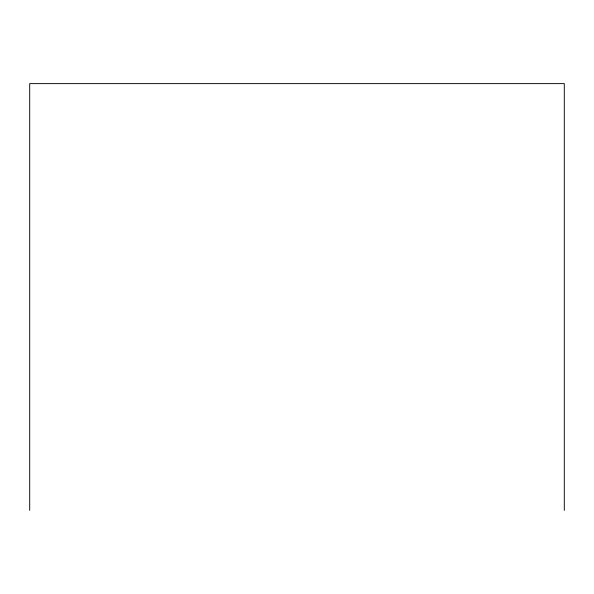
<?xml version="1.0" encoding="UTF-8"?>
<svg xmlns="http://www.w3.org/2000/svg" width="594" height="594" viewBox="0 0 594 594"><rect width="100%" height="100%" fill="white"/><g stroke="black" fill="none" stroke-linecap="round" stroke-linejoin="round"><path stroke-width="0.89" d="M564.3 510.38L564.3 83.62L29.7 83.62L29.7 510.38"/></g></svg>
